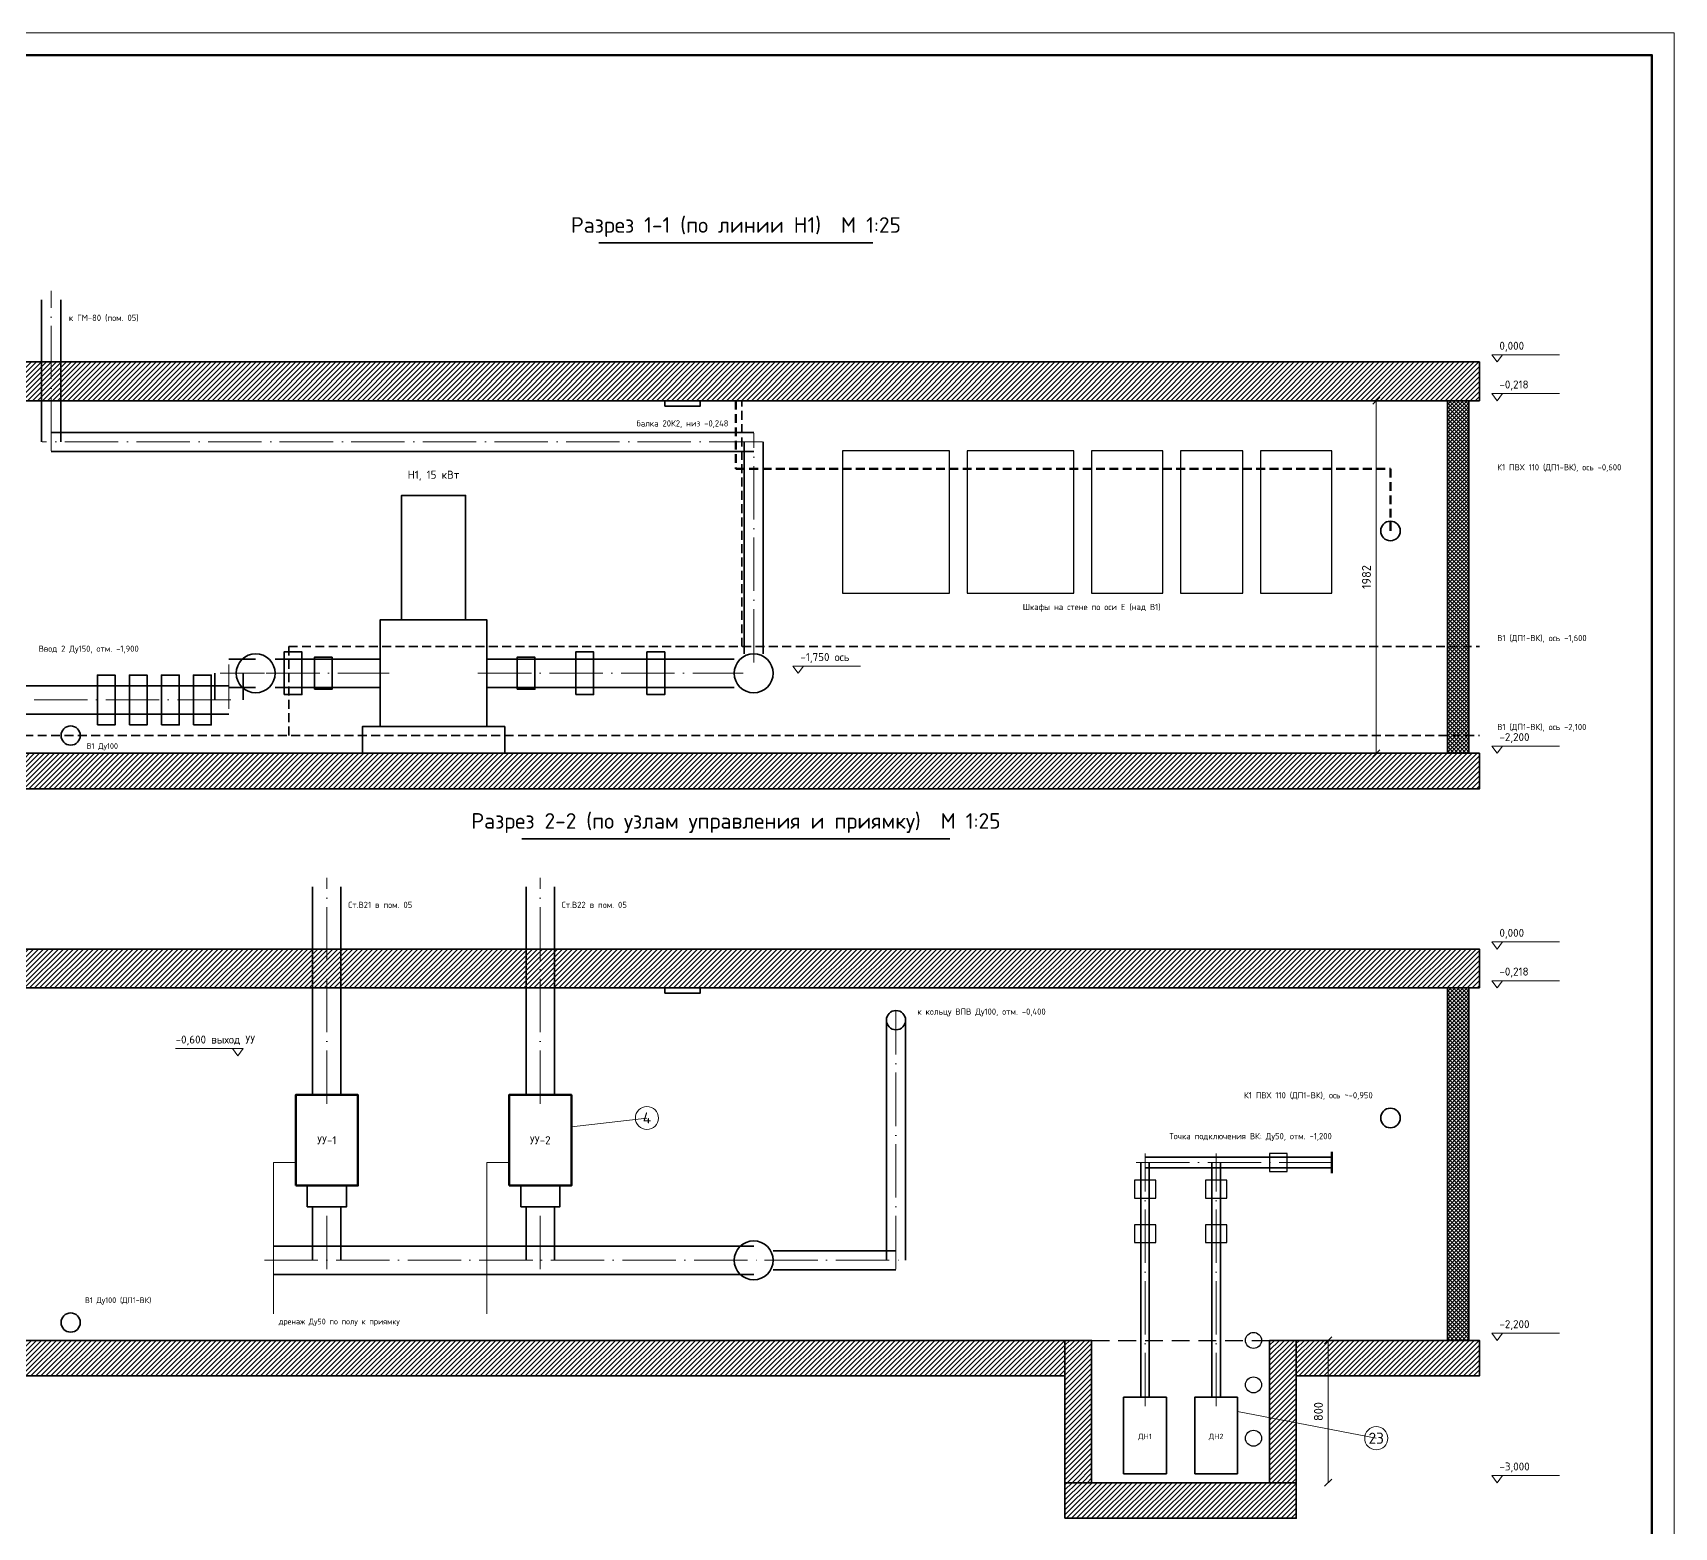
# Model space of a CAD drawing. Header units: millimetres. Extents: x 0 to 2118900, y -20000 to 84100.
# Drawn here: x 3171.9 to 3541, y -19742 to -19406 of the extents above; entities that cross this region are included whole.
import ezdxf
from ezdxf.enums import TextEntityAlignment as Align

# ---------------------------------------------------------------- set-up
doc = ezdxf.new("R2010")
doc.units = ezdxf.units.MM
doc.linetypes.add('ПТ_ШТРИХ', pattern=[6, 4, -2])
doc.linetypes.add('ПТ_ШТРИХПУНКТ', pattern=[16, 12, -2, 0, -2])
for name, color, linetype, lineweight in [('ПТ_арматура', 7, 'Continuous', 30), ('ПТ_В2', 3, 'Continuous', 50), ('ПТ_В21', 1, 'Continuous', 50), ('ПТ_В22', 6, 'Continuous', 50), ('ПТ_ввод', 5, 'Continuous', 60), ('ПТ_выноски', 7, 'Continuous', 13), ('ПТ_контур', 7, 'Continuous', 35), ('ПТ_оборудование', 7, 'Continuous', 35), ('ПТ_оси', 8, 'Continuous', 13), ('ПТ_размеры', 7, 'Continuous', 13), ('ПТ_рамка', 7, 'Continuous', 50), ('ПТ_рамка_тонк', 7, 'Continuous', 18), ('ПТ_смежные', 8, 'Continuous', 35), ('ПТ_текст', 7, 'Continuous', 18), ('ПТ_штриховка', 8, 'Continuous', 9)]:
    doc.layers.add(name, color=color, linetype=linetype, lineweight=lineweight)
doc.styles.add('ПТ', font='isocpeur.ttf')
doc.styles.add('ПТ_загл', font='isocpeur.ttf')

msp = doc.modelspace()

# ---------------------------------------------------------------- hatches: boundary and pattern name
at = {"layer": 'ПТ_штриховка'}
h = msp.add_hatch(dxfattribs=at)
h.set_pattern_fill('ANSI31', color=8, scale=0.25)
h.paths.add_polyline_path([(3170, -19488.72), (3497.2, -19488.72), (3497.2, -19480), (3170, -19480)])
h = msp.add_hatch(dxfattribs=at)
h.set_pattern_fill('ANSI37', color=8, scale=0.2)
h.paths.add_polyline_path([(3490, -19568), (3494.8, -19568), (3494.8, -19488.72), (3490, -19488.72)])
h = msp.add_hatch(dxfattribs=at)
h.set_pattern_fill('ANSI31', color=8, scale=0.25)
h.paths.add_polyline_path([(3170, -19576), (3497.2, -19576), (3497.2, -19568), (3170, -19568)])
h = msp.add_hatch(dxfattribs=at)
h.set_pattern_fill('ANSI31', color=8, scale=0.25)
h.paths.add_polyline_path([(3170, -19620.72), (3497.2, -19620.72), (3497.2, -19612), (3170, -19612)])
h = msp.add_hatch(dxfattribs=at)
h.set_pattern_fill('ANSI37', color=8, scale=0.2)
h.paths.add_polyline_path([(3490, -19700), (3494.8, -19700), (3494.8, -19620.72), (3490, -19620.72)])
h = msp.add_hatch(dxfattribs=at)
h.set_pattern_fill('ANSI31', color=8, scale=0.25)
h.paths.add_polyline_path([(3170, -19708), (3404, -19708), (3404, -19700), (3170, -19700)])
h = msp.add_hatch(dxfattribs=at)
h.set_pattern_fill('ANSI31', color=8, scale=0.25)
h.paths.add_polyline_path([(3404, -19732), (3410, -19732), (3410, -19700), (3404, -19700)])
h = msp.add_hatch(dxfattribs=at)
h.set_pattern_fill('ANSI31', color=8, scale=0.25)
h.paths.add_polyline_path([(3450, -19732), (3456, -19732), (3456, -19700), (3450, -19700)])
h = msp.add_hatch(dxfattribs=at)
h.set_pattern_fill('ANSI31', color=8, scale=0.25)
h.paths.add_polyline_path([(3456, -19708), (3497.2, -19708), (3497.2, -19700), (3456, -19700)])
h = msp.add_hatch(dxfattribs=at)
h.set_pattern_fill('ANSI31', color=8, scale=0.25)
h.paths.add_polyline_path([(3404, -19740), (3456, -19740), (3456, -19732), (3404, -19732)])

# ---------------------------------------------------------------- linework, layer by layer
at = {"layer": 'ПТ_арматура', "lineweight": 35}
for points in [[(3228.4, -19554.8), (3232.4, -19554.8), (3232.4, -19545.2), (3228.4, -19545.2)], [(3235.2, -19553.6), (3239.2, -19553.6), (3239.2, -19546.4), (3235.2, -19546.4)], [(3280.8, -19553.6), (3284.8, -19553.6), (3284.8, -19546.4), (3280.8, -19546.4)], [(3294, -19554.8), (3298, -19554.8), (3298, -19545.2), (3294, -19545.2)], [(3310, -19554.8), (3314, -19554.8), (3314, -19545.2), (3310, -19545.2)], [(3186.4, -19561.6), (3190.4, -19561.6), (3190.4, -19550.4), (3186.4, -19550.4)], [(3193.6, -19561.6), (3197.6, -19561.6), (3197.6, -19550.4), (3193.6, -19550.4)], [(3200.8, -19561.6), (3204.8, -19561.6), (3204.8, -19550.4), (3200.8, -19550.4)], [(3208, -19561.6), (3212, -19561.6), (3212, -19550.4), (3208, -19550.4)], [(3233.6, -19670), (3242.4, -19670), (3242.4, -19665.2), (3233.6, -19665.2)], [(3281.6, -19670), (3290.4, -19670), (3290.4, -19665.2), (3281.6, -19665.2)]]:
    msp.add_lwpolyline(points, close=True, dxfattribs=at)
at = {"layer": 'ПТ_арматура', "lineweight": 25}
for points in [[(3450, -19662), (3454, -19662), (3454, -19658), (3450, -19658)], [(3419.6, -19668), (3424.4, -19668), (3424.4, -19664), (3419.6, -19664)], [(3435.6, -19668), (3440.4, -19668), (3440.4, -19664), (3435.6, -19664)], [(3419.6, -19678), (3424.4, -19678), (3424.4, -19674), (3419.6, -19674)], [(3435.6, -19678), (3440.4, -19678), (3440.4, -19674), (3435.6, -19674)]]:
    msp.add_lwpolyline(points, close=True, dxfattribs=at)
for centre in [(3446.4, -19700), (3446.4, -19710), (3446.4, -19722)]:
    msp.add_circle(centre, 1.8, dxfattribs=at)
at = {"layer": 'ПТ_В2', "lineweight": 35}
for p, q in [((3173.84, -19498), (3173.84, -19466)), ((3178.16, -19498), (3178.16, -19466)), ((3334, -19495.84), (3176, -19495.84)), ((3331.84, -19545.6), (3331.84, -19498)), ((3336.16, -19545.6), (3336.16, -19498)), ((3334, -19500.16), (3176, -19500.16)), ((3226.4, -19546.82), (3250, -19546.82)), ((3274, -19546.82), (3329.6, -19546.82)), ((3226.4, -19553.18), (3250, -19553.18)), ((3274, -19553.18), (3329.6, -19553.18)), ((3363.84, -19682), (3363.84, -19628)), ((3368.16, -19682), (3368.16, -19628)), ((3421.04, -19712.8), (3421.04, -19660)), ((3422, -19658.8), (3464, -19658.8)), ((3422, -19661.2), (3464, -19661.2)), ((3422.96, -19712.8), (3422.96, -19660)), ((3437.04, -19712.8), (3437.04, -19660)), ((3438.96, -19712.8), (3438.96, -19660)), ((3234.82, -19682), (3234.82, -19670)), ((3241.18, -19682), (3241.18, -19670)), ((3282.82, -19682), (3282.82, -19670)), ((3289.18, -19682), (3289.18, -19670)), ((3226, -19678.82), (3334, -19678.82)), ((3338.4, -19679.84), (3366, -19679.84)), ((3338.4, -19684.16), (3366, -19684.16)), ((3226, -19685.18), (3334, -19685.18))]:
    msp.add_line(p, q, dxfattribs=at)
at = {"layer": 'ПТ_В2', "lineweight": 18}
for points in [[(3231, -19660), (3226, -19660), (3226, -19694)], [(3279, -19660), (3274, -19660), (3274, -19694)]]:
    msp.add_lwpolyline(points, dxfattribs=at)
at = {"layer": 'ПТ_В2', "lineweight": 35}
for centre, radius in [((3222, -19550), 4.38), ((3334, -19550), 4.38), ((3366, -19628), 2.16), ((3334, -19682), 4.38)]:
    msp.add_circle(centre, radius, dxfattribs=at)
at = {"layer": 'ПТ_В21', "lineweight": 35}
for p, q in [((3234.82, -19644.8), (3234.82, -19598)), ((3241.18, -19644.8), (3241.18, -19598))]:
    msp.add_line(p, q, dxfattribs=at)
at = {"layer": 'ПТ_В22', "lineweight": 35}
for p, q in [((3282.82, -19644.8), (3282.82, -19598)), ((3289.18, -19644.8), (3289.18, -19598))]:
    msp.add_line(p, q, dxfattribs=at)
at = {"layer": 'ПТ_ввод', "lineweight": 35}
for p, q in [((3216, -19546.82), (3222, -19546.82)), ((3212.82, -19556), (3212.82, -19550)), ((3219.18, -19556), (3219.18, -19550)), ((3142, -19552.82), (3216, -19552.82)), ((3216, -19553.18), (3222, -19553.18)), ((3142, -19559.18), (3216, -19559.18))]:
    msp.add_line(p, q, dxfattribs=at)
at = {"layer": 'ПТ_выноски'}
for p, q in [((3293, -19652), (3310, -19650)), ((3442.8, -19716), (3474, -19722))]:
    msp.add_line(p, q, dxfattribs=at)
for centre in [(3310, -19650), (3474, -19722)]:
    msp.add_circle(centre, 2.6, dxfattribs=at)
at = {"layer": 'ПТ_контур', "lineweight": 35}
for p, q in [((3299.2, -19453.2), (3360.8, -19453.2)), ((3281.88, -19587.2), (3378.12, -19587.2))]:
    msp.add_line(p, q, dxfattribs=at)
at = {"layer": 'ПТ_контур', "lineweight": 50}
msp.add_line((3464, -19662.4), (3464, -19657.6), dxfattribs=at)
at = {"layer": 'ПТ_контур', "linetype": 'ПТ_ШТРИХ', "lineweight": 25}
msp.add_line((3410, -19700), (3450, -19700), dxfattribs=at)
at = {"layer": 'ПТ_контур', "lineweight": 35}
for points in [[(3170, -19488.72), (3497.2, -19488.72), (3497.2, -19480), (3170, -19480)], [(3314, -19489.92), (3322, -19489.92), (3322, -19488.72), (3314, -19488.72)], [(3490, -19568), (3494.8, -19568), (3494.8, -19488.72), (3490, -19488.72)], [(3246, -19568), (3278, -19568), (3278, -19562), (3246, -19562)], [(3170, -19576), (3497.2, -19576), (3497.2, -19568), (3170, -19568)], [(3170, -19620.72), (3497.2, -19620.72), (3497.2, -19612), (3170, -19612)], [(3314, -19621.92), (3322, -19621.92), (3322, -19620.72), (3314, -19620.72)], [(3490, -19700), (3494.8, -19700), (3494.8, -19620.72), (3490, -19620.72)], [(3170, -19708), (3404, -19708), (3404, -19700), (3170, -19700)], [(3404, -19732), (3410, -19732), (3410, -19700), (3404, -19700)], [(3450, -19732), (3456, -19732), (3456, -19700), (3450, -19700)], [(3456, -19708), (3497.2, -19708), (3497.2, -19700), (3456, -19700)], [(3404, -19740), (3456, -19740), (3456, -19732), (3404, -19732)]]:
    msp.add_lwpolyline(points, close=True, dxfattribs=at)
at = {"layer": 'ПТ_оборудование', "lineweight": 25}
for points in [[(3354, -19532), (3378, -19532), (3378, -19500), (3354, -19500)], [(3382, -19532), (3406, -19532), (3406, -19500), (3382, -19500)], [(3410, -19532), (3426, -19532), (3426, -19500), (3410, -19500)], [(3430, -19532), (3444, -19532), (3444, -19500), (3430, -19500)], [(3448, -19532), (3464, -19532), (3464, -19500), (3448, -19500)]]:
    msp.add_lwpolyline(points, close=True, dxfattribs=at)
at = {"layer": 'ПТ_оборудование', "lineweight": 35}
for points in [[(3254.8, -19538), (3269.2, -19538), (3269.2, -19510), (3254.8, -19510)], [(3250, -19562), (3274, -19562), (3274, -19538), (3250, -19538)], [(3417.2, -19730), (3426.8, -19730), (3426.8, -19712.8), (3417.2, -19712.8)], [(3433.2, -19730), (3442.8, -19730), (3442.8, -19712.8), (3433.2, -19712.8)]]:
    msp.add_lwpolyline(points, close=True, dxfattribs=at)
at = {"layer": 'ПТ_оборудование', "lineweight": 50}
for points in [[(3231, -19665.2), (3245, -19665.2), (3245, -19644.8), (3231, -19644.8)], [(3279, -19665.2), (3293, -19665.2), (3293, -19644.8), (3279, -19644.8)]]:
    msp.add_lwpolyline(points, close=True, dxfattribs=at)
at = {"layer": 'ПТ_оси', "linetype": 'ПТ_ШТРИХПУНКТ', "lineweight": 13}
for p, q in [((3176, -19500), (3176, -19464)), ((3334, -19547.6), (3334, -19496)), ((3336, -19498), (3174, -19498)), ((3216, -19558), (3216, -19548)), ((3214, -19550), (3224, -19550)), ((3224.4, -19550), (3252, -19550)), ((3272, -19550), (3331.6, -19550)), ((3140, -19556), (3218, -19556)), ((3238, -19646.8), (3238, -19596)), ((3286, -19646.8), (3286, -19596)), ((3366, -19684), (3366, -19626)), ((3422, -19714.8), (3422, -19658)), ((3438, -19714.8), (3438, -19658)), ((3420, -19660), (3466, -19660)), ((3238, -19684), (3238, -19668)), ((3286, -19684), (3286, -19668)), ((3224, -19682), (3336, -19682)), ((3336.4, -19682), (3368, -19682))]:
    msp.add_line(p, q, dxfattribs=at)
at = {"layer": 'ПТ_размеры', "lineweight": 25}
for p, q in [((3473.2, -19489.52), (3474.8, -19487.92)), ((3473.2, -19568.8), (3474.8, -19567.2)), ((3462.4, -19700.8), (3464, -19699.2)), ((3462.4, -19732.8), (3464, -19731.2))]:
    msp.add_line(p, q, dxfattribs=at)
at = {"layer": 'ПТ_размеры'}
for p, q in [((3474, -19568), (3474, -19488.72)), ((3463.2, -19732), (3463.2, -19700))]:
    msp.add_line(p, q, dxfattribs=at)
at = {"layer": 'ПТ_рамка', "lineweight": 70}
msp.add_lwpolyline([(2720, -19995), (3536, -19995), (3536, -19411), (2720, -19411)], close=True, dxfattribs=at)
at = {"layer": 'ПТ_рамка_тонк', "lineweight": 13}
msp.add_lwpolyline([(2700, -20000), (3541, -20000), (3541, -19406), (2700, -19406)], close=True, dxfattribs=at)
at = {"layer": 'ПТ_смежные', "linetype": 'ПТ_ШТРИХ', "lineweight": 50, "ltscale": 0.5}
msp.add_lwpolyline([(3330, -19488.72), (3330, -19504), (3477.2, -19504), (3477.2, -19518)], dxfattribs=at)
at = {"layer": 'ПТ_смежные', "linetype": 'ПТ_ШТРИХ', "lineweight": 35, "ltscale": 0.5}
for points in [[(3331.36, -19544), (3331.36, -19488.72)], [(3229.44, -19564), (3229.44, -19544), (3497.2, -19544)], [(3170, -19564), (3497.2, -19564)]]:
    msp.add_lwpolyline(points, dxfattribs=at)
at = {"layer": 'ПТ_смежные', "lineweight": 35}
for centre, radius in [((3477.2, -19518), 2.2), ((3180.4, -19564), 2.16), ((3477.2, -19650), 2.2), ((3180.4, -19696), 2.16)]:
    msp.add_circle(centre, radius, dxfattribs=at)
at = {"layer": 'ПТ_текст'}
for p, q in [((3501.2, -19478.4), (3515.2, -19478.4)), ((3501.2, -19487.12), (3515.2, -19487.12)), ((3344, -19548.4), (3358, -19548.4)), ((3501.2, -19566.4), (3515.2, -19566.4)), ((3501.2, -19610.4), (3515.2, -19610.4)), ((3501.2, -19619.12), (3515.2, -19619.12)), ((3218, -19634.4), (3204, -19634.4)), ((3501.2, -19698.4), (3515.2, -19698.4)), ((3501.2, -19730.4), (3515.2, -19730.4))]:
    msp.add_line(p, q, dxfattribs=at)
for points in [[(3501.2, -19480), (3500, -19478.4), (3502.4, -19478.4)], [(3501.2, -19488.72), (3500, -19487.12), (3502.4, -19487.12)], [(3344, -19550), (3342.8, -19548.4), (3345.2, -19548.4)], [(3501.2, -19568), (3500, -19566.4), (3502.4, -19566.4)], [(3501.2, -19612), (3500, -19610.4), (3502.4, -19610.4)], [(3501.2, -19620.72), (3500, -19619.12), (3502.4, -19619.12)], [(3218, -19636), (3216.8, -19634.4), (3219.2, -19634.4)], [(3501.2, -19700), (3500, -19698.4), (3502.4, -19698.4)], [(3501.2, -19732), (3500, -19730.4), (3502.4, -19730.4)]]:
    msp.add_lwpolyline(points, close=True, dxfattribs=at)

# ---------------------------------------------------------------- texts
for s, height, style, p in [('Разрез 1-1 (по линии Н1)  М 1:25', 3.5, 'ПТ_загл', (3330, -19452)), ('Н1, 15 кВт', 1.8, 'ПТ', (3262, -19506.8)), ('Разрез 2-2 (по узлам управления и приямку)  М 1:25', 3.5, 'ПТ_загл', (3330, -19586))]:
    msp.add_text(s, height=height, dxfattribs=dict(at, style=style)).set_placement(p, align=Align.BOTTOM_CENTER)
at = {"layer": 'ПТ_текст', "style": 'ПТ'}
for s, height, p in [('к ГМ-80 (пом. 05)', 1.4, (3180, -19471.2)), ('0,000', 1.8, (3501.7, -19477.8)), ('-0,218', 1.8, (3501.7, -19486.52)), ('К1 ПВХ 110 (ДП1-ВК), ось -0,600', 1.4, (3501.2, -19504.8)), ('Ввод 2 Ду150, отм. -1,900', 1.4, (3173.2, -19545.6)), ('В1 (ДП1-ВК), ось -1,600', 1.4, (3501.2, -19543.2)), ('-1,750 ось', 1.8, (3344.5, -19547.8)), ('В1 (ДП1-ВК), ось -2,100', 1.4, (3501.2, -19563.2)), ('В1 Ду100', 1.3, (3184, -19567.4)), ('-2,200', 1.8, (3501.7, -19565.8)), ('Ст.В21 в пом. 05', 1.4, (3242.8, -19603.2)), ('Ст.В22 в пом. 05', 1.4, (3290.8, -19603.2)), ('0,000', 1.8, (3501.7, -19609.8)), ('-0,218', 1.8, (3501.7, -19618.52)), ('к кольцу ВПВ Ду100, отм. -0,400', 1.4, (3370.8, -19627.2)), ('-0,600 выход УУ', 1.8, (3204, -19633.8)), ('В1 Ду100 (ДП1-ВК)', 1.3, (3183.6, -19692)), ('дренаж Ду50 по полу к приямку', 1.3, (3227.2, -19696.8)), ('-2,200', 1.8, (3501.7, -19697.8)), ('-3,000', 1.8, (3501.7, -19729.8))]:
    msp.add_text(s, height=height, dxfattribs=at).set_placement(p, align=Align.BOTTOM_LEFT)
for s, p in [('балка 20К2, низ -0,248', (3318, -19493.12)), ('Шкафы на стене по оси Е (над В1)', (3410, -19534.4))]:
    msp.add_text(s, height=1.4, dxfattribs=at).set_placement(p, align=Align.TOP_CENTER)
for s, p in [('1982', (3473.4, -19528.36)), ('800', (3462.6, -19716))]:
    msp.add_text(s, height=2, rotation=90, dxfattribs=at).set_placement(p, align=Align.BOTTOM_CENTER)
for s, p in [('К1 ПВХ 110 (ДП1-ВК), ось ~-0,950', (3473.2, -19646)), ('Точка подключения ВК: Ду50, отм. -1,200', (3464, -19655.2))]:
    msp.add_text(s, height=1.4, dxfattribs=at).set_placement(p, align=Align.BOTTOM_RIGHT)
at = {"layer": 'ПТ_текст'}
for s, height, style, p in [('4', 2.5, 'ПТ', (3310, -19650)), ('УУ-1', 1.8, 'ПТ_загл', (3238, -19655)), ('УУ-2', 1.8, 'ПТ_загл', (3286, -19655)), ('ДН1', 1.2, 'ПТ', (3422, -19721.6)), ('ДН2', 1.2, 'ПТ', (3438, -19721.6)), ('23', 2.5, 'ПТ', (3474, -19722))]:
    msp.add_text(s, height=height, dxfattribs=dict(at, style=style)).set_placement(p, align=Align.MIDDLE_CENTER)

doc.saveas('drawing.dxf')
